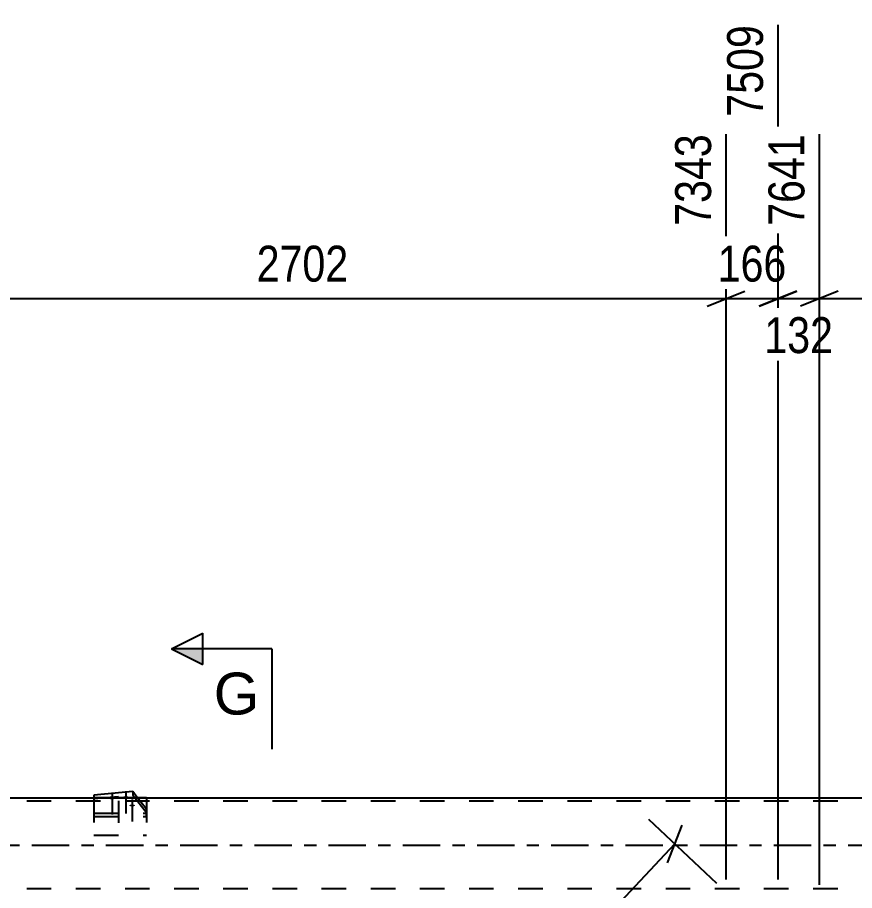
# Model space of a CAD drawing. Header units: millimetres. Extents: x -97 to 744, y -335 to 259.
# Drawn here: x 127.1 to 193.8, y -3.6 to 66 of the extents above; entities that cross this region are included whole.
import ezdxf

# ---------------------------------------------------------------- set-up
doc = ezdxf.new("R2010")
doc.units = ezdxf.units.MM
doc.linetypes.add('DXK_LINE_DOT2', pattern=[3.9198, 1.9599, -1.9599])
doc.linetypes.add('DXK_LINE_DOT3', pattern=[5.9187, 2.979, -0.9799, 0.9799, -0.9799])
doc.styles.add('Arial', font='ARIAL.TTF', dxfattribs={"height": 0.2})
doc.styles.add('Arial Narrow', font='ARIALN.TTF', dxfattribs={"height": 0.2})

# ---------------------------------------------------------------- blocks, each defined once
blk = doc.blocks.new('Part-761646924-1781 - 1692')
at = {"color": 2, "linetype": 'Continuous'}
for p, q in [((136.259, 4.272), (133.172, 3.991)), ((136.627, 3.798), (136.259, 4.272)), ((133.172, 3.991), (133.172, 3.798))]:
    blk.add_line(p, q, dxfattribs=at)
at = {"color": 7, "linetype": 'DXK_LINE_DOT2'}
for p, q in [((136.259, 4.272), (136.259, 3.99)), ((133.172, 3.709), (136.259, 3.99)), ((133.172, 3.798), (133.172, 2.275)), ((136.259, 3.99), (137.351, 2.585)), ((137.351, 2.867), (136.627, 3.798)), ((137.351, 2.275), (137.351, 2.867)), ((133.172, 2.556), (137.351, 2.556)), ((133.172, 2.275), (137.351, 2.275))]:
    blk.add_line(p, q, dxfattribs=at)
blk = doc.blocks.new('Part-761646924-1795 - 1692')
at = {"color": 7, "linetype": 'DXK_LINE_DOT2'}
for p, q in [((349.276, 3.5), (0, 3.5)), ((349.276, -3.5), (0, -3.5))]:
    blk.add_line(p, q, dxfattribs=at)
at = {"color": 2, "linetype": 'Continuous'}
blk.add_line((263.132, 3.75), (115.632, 3.75), dxfattribs=at)
at = {"color": 7, "linetype": 'DXK_LINE_DOT3'}
blk.add_line((-2, 0), (349.276, 0), dxfattribs=at)
blk = doc.blocks.new('Bolt-761646924-2073 - 1692')
at = {"linetype": 'Continuous'}
for points in [[(134.615, 3.647), (134.568, 3.649), (134.524, 3.654), (134.483, 3.662), (134.448, 3.673), (134.42, 3.686), (134.401, 3.7), (134.391, 3.716), (134.391, 3.732), (134.401, 3.748), (134.42, 3.763), (134.448, 3.776), (134.483, 3.786), (134.524, 3.795), (134.568, 3.8), (134.615, 3.801), (134.662, 3.8), (134.707, 3.795), (134.747, 3.786), (134.782, 3.776), (134.81, 3.763), (134.829, 3.748), (134.839, 3.732), (134.839, 3.716), (134.829, 3.7), (134.81, 3.686), (134.782, 3.673), (134.747, 3.662), (134.707, 3.654), (134.662, 3.649)], [(135.702, 3.746), (135.656, 3.748), (135.611, 3.753), (135.57, 3.761), (135.535, 3.772), (135.507, 3.785), (135.488, 3.799), (135.479, 3.815), (135.479, 3.831), (135.488, 3.847), (135.507, 3.862), (135.535, 3.875), (135.57, 3.885), (135.611, 3.893), (135.656, 3.898), (135.702, 3.9), (135.749, 3.898), (135.794, 3.893), (135.835, 3.885), (135.87, 3.875), (135.897, 3.862), (135.916, 3.847), (135.926, 3.831), (135.926, 3.815), (135.916, 3.799), (135.897, 3.785), (135.87, 3.772), (135.835, 3.761), (135.794, 3.753), (135.749, 3.748)], [(136.216, 3.085), (136.169, 3.087), (136.125, 3.092), (136.084, 3.1), (136.049, 3.111), (136.021, 3.124), (136.002, 3.138), (135.992, 3.154), (135.992, 3.17), (136.002, 3.186), (136.021, 3.2), (136.049, 3.214), (136.084, 3.224), (136.125, 3.232), (136.169, 3.237), (136.216, 3.239), (136.263, 3.237), (136.308, 3.232), (136.349, 3.224), (136.383, 3.214), (136.411, 3.2), (136.43, 3.186), (136.44, 3.17), (136.44, 3.154), (136.43, 3.138), (136.411, 3.124), (136.383, 3.111), (136.349, 3.1), (136.308, 3.092), (136.263, 3.087)]]:
    blk.add_hatch(color=1, dxfattribs=at).paths.add_polyline_path(points)
at = {"color": 1, "linetype": 'Continuous'}
for p, q in [((134.615, 4.194), (134.615, 2.432)), ((135.702, 4.293), (135.702, 2.531)), ((136.216, 3.632), (136.216, 1.87))]:
    blk.add_line(p, q, dxfattribs=at)
at = {"color": 1, "linetype": 'DXK_LINE_DOT2'}
blk.add_line((135.129, 3.533), (135.129, 1.771), dxfattribs=at)
blk = doc.blocks.new('Part-761646924-2086 - 1692')
at = {"color": 2, "linetype": 'Continuous'}
for p, q in [((133.172, 3.798), (133.172, 3.75)), ((133.172, 3.798), (137.351, 3.798)), ((137.351, 3.798), (137.351, 3.75))]:
    blk.add_line(p, q, dxfattribs=at)
at = {"color": 7, "linetype": 'DXK_LINE_DOT2'}
for p, q in [((133.172, 3.75), (133.172, 0.798)), ((137.351, 3.75), (137.351, 0.798)), ((133.172, 0.798), (137.351, 0.798))]:
    blk.add_line(p, q, dxfattribs=at)
blk = doc.blocks.new('StraightDimension-761646924-3017 - 1692')
at = {"color": 7, "linetype": 'Continuous'}
for p, q in [((182.856, -3.065), (177.425, 2.042)), ((178.911, -1.414), (180.092, 1.594)), ((147.793, -33.627), (179.501, 0.09)), ((151.147, -36.781), (145.717, -31.674)), ((148.383, -32.123), (147.202, -35.13))]:
    blk.add_line(p, q, dxfattribs=at)
at = {"color": 0}
blk.add_wipeout([(166.016, -13.154), (162.957, -10.277), (157.125, -16.478), (160.185, -19.355)], dxfattribs=at)
at = {"color": 3, "style": 'Arial Narrow'}
blk.add_text('1851', height=2.8633, rotation=46.75909, dxfattribs=at).set_placement((160.159, -18.507))
blk = doc.blocks.new('StraightDimension-761646924-2379 - 1692')
at = {"color": 7, "linetype": 'Continuous'}
for p, q in [((116.026, -3.163), (116.026, 56.693)), ((183.584, -2.75), (183.584, 56.693)), ((117.526, 44.181), (114.526, 42.981)), ((182.084, 42.981), (185.084, 44.181)), ((116.026, 43.581), (183.584, 43.581))]:
    blk.add_line(p, q, dxfattribs=at)
at = {"color": 0, "linetype": 'Continuous'}
blk.add_wipeout([(182.984, 57.294), (178.784, 57.293), (178.784, 48.781), (182.984, 48.781)], dxfattribs=at)
at = {"color": 0}
blk.add_wipeout([(154.061, 44.331), (154.061, 48.531), (145.549, 48.531), (145.549, 44.331)], dxfattribs=at)
at = {"color": 3, "linetype": 'Continuous', "style": 'Arial Narrow'}
blk.add_text('7343', height=2.8633, rotation=90.00021, dxfattribs=at).set_placement((182.384, 49.381))
at = {"color": 3, "style": 'Arial Narrow'}
blk.add_text('2702', height=2.8633, dxfattribs=at).set_placement((146.149, 44.931))
blk = doc.blocks.new('StraightDimension-761646924-2397 - 1692')
at = {"color": 7, "linetype": 'Continuous'}
for p, q in [((187.726, -2.75), (187.726, 65.393)), ((183.584, -2.75), (183.584, 56.693)), ((182.084, 42.981), (185.084, 44.181)), ((189.226, 44.181), (186.226, 42.981)), ((183.584, 43.581), (187.726, 43.581))]:
    blk.add_line(p, q, dxfattribs=at)
at = {"color": 0, "linetype": 'Continuous'}
blk.add_wipeout([(187.126, 65.994), (182.926, 65.993), (182.926, 57.481), (187.126, 57.481)], dxfattribs=at)
at = {"color": 3, "linetype": 'Continuous', "style": 'Arial Narrow'}
blk.add_text('7509', height=2.8633, rotation=90.00021, dxfattribs=at).set_placement((186.526, 58.081))
at = {"color": 0}
blk.add_wipeout([(188.997, 44.331), (188.997, 48.531), (182.313, 48.531), (182.313, 44.331)], dxfattribs=at)
at = {"color": 3, "style": 'Arial Narrow'}
blk.add_text('166', height=2.8633, dxfattribs=at).set_placement((182.913, 44.931))
blk = doc.blocks.new('StraightDimension-761646924-2412 - 1692')
at = {"color": 7, "linetype": 'Continuous'}
for p, q in [((187.726, -2.75), (187.726, 65.393)), ((191.026, -3.163), (191.026, 56.693)), ((186.226, 42.981), (189.226, 44.181)), ((192.526, 44.181), (189.526, 42.981)), ((187.726, 43.581), (191.026, 43.581))]:
    blk.add_line(p, q, dxfattribs=at)
at = {"color": 0, "linetype": 'Continuous'}
blk.add_wipeout([(190.426, 57.294), (186.226, 57.293), (186.226, 48.781), (190.426, 48.781)], dxfattribs=at)
at = {"color": 0}
blk.add_wipeout([(192.718, 38.631), (192.718, 42.831), (186.034, 42.831), (186.034, 38.631)], dxfattribs=at)
at = {"color": 3, "linetype": 'Continuous', "style": 'Arial Narrow'}
blk.add_text('7641', height=2.8633, rotation=90.00021, dxfattribs=at).set_placement((189.826, 49.381))
at = {"color": 3, "style": 'Arial Narrow'}
blk.add_text('132', height=2.8633, dxfattribs=at).set_placement((186.634, 39.231))
blk = doc.blocks.new('StraightDimension-761646924-2423 - 1692')
at = {"color": 7, "linetype": 'Continuous'}
for p, q in [((258.584, -2.75), (258.584, 58.522)), ((191.026, -3.163), (191.026, 56.693)), ((192.526, 44.181), (189.526, 42.981)), ((257.084, 42.981), (260.084, 44.181)), ((191.026, 43.581), (258.584, 43.581))]:
    blk.add_line(p, q, dxfattribs=at)
at = {"color": 0, "linetype": 'Continuous'}
blk.add_wipeout([(257.984, 59.122), (253.784, 59.122), (253.784, 48.781), (257.984, 48.781)], dxfattribs=at)
at = {"color": 0}
blk.add_wipeout([(229.061, 44.331), (229.061, 48.531), (220.549, 48.531), (220.549, 44.331)], dxfattribs=at)
at = {"color": 3, "linetype": 'Continuous', "style": 'Arial Narrow'}
blk.add_text('10343', height=2.8633, rotation=90.00021, dxfattribs=at).set_placement((257.384, 49.381))
at = {"color": 3, "style": 'Arial Narrow'}
blk.add_text('2702', height=2.8633, dxfattribs=at).set_placement((221.149, 44.931))
blk = doc.blocks.new('SectionMark-761646924-3431 - 1692')
at = {"linetype": 'Continuous'}
for points in [[(141.851, 15.658), (141.851, 14.408), (139.351, 15.658)], [(141.851, -13.137), (141.851, -14.387), (139.351, -14.387)]]:
    blk.add_hatch(color=6, dxfattribs=at).paths.add_polyline_path(points)
at = {"color": 6, "linetype": 'Continuous'}
for p, q in [((139.351, 15.658), (141.851, 16.908)), ((141.851, 14.408), (141.851, 16.908)), ((147.351, 15.658), (139.351, 15.658)), ((139.351, 15.658), (141.851, 14.408)), ((147.351, 15.658), (147.351, 7.658)), ((147.351, -14.387), (147.351, -6.387)), ((139.351, -14.387), (141.851, -13.137)), ((141.851, -13.137), (141.851, -15.637)), ((147.351, -14.387), (139.351, -14.387)), ((141.851, -15.637), (139.351, -14.387))]:
    blk.add_line(p, q, dxfattribs=at)
at = {"color": 0, "linetype": 'Continuous'}
for points in [[(146.351, 10.408), (146.351, 13.908), (142.721, 13.908), (142.721, 10.408)], [(146.351, -12.637), (146.351, -9.137), (142.721, -9.137), (142.721, -12.637)]]:
    blk.add_wipeout(points, dxfattribs=at)
at = {"color": 3, "linetype": 'Continuous', "style": 'Arial'}
for p in [(142.721, 10.408), (142.721, -12.637)]:
    blk.add_text('G', height=3.343, dxfattribs=at).set_placement(p)

msp = doc.modelspace()

# ---------------------------------------------------------------- block references
for name in ['Part-761646924-1781 - 1692', 'Bolt-761646924-2073 - 1692', 'Part-761646924-1795 - 1692', 'Part-761646924-2086 - 1692']:
    msp.add_blockref(name, (0, 0))

# ---------------------------------------------------------------- next in the draw order: block references
msp.add_blockref('StraightDimension-761646924-3017 - 1692', (0, 0))

# ---------------------------------------------------------------- next in the draw order: block references
msp.add_blockref('StraightDimension-761646924-2379 - 1692', (0, 0))

# ---------------------------------------------------------------- next in the draw order: block references
for name in ['StraightDimension-761646924-2397 - 1692', 'SectionMark-761646924-3431 - 1692']:
    msp.add_blockref(name, (0, 0))

# ---------------------------------------------------------------- next in the draw order: block references
msp.add_blockref('StraightDimension-761646924-2412 - 1692', (0, 0))

# ---------------------------------------------------------------- next in the draw order: block references
msp.add_blockref('StraightDimension-761646924-2423 - 1692', (0, 0))

doc.saveas('drawing.dxf')
